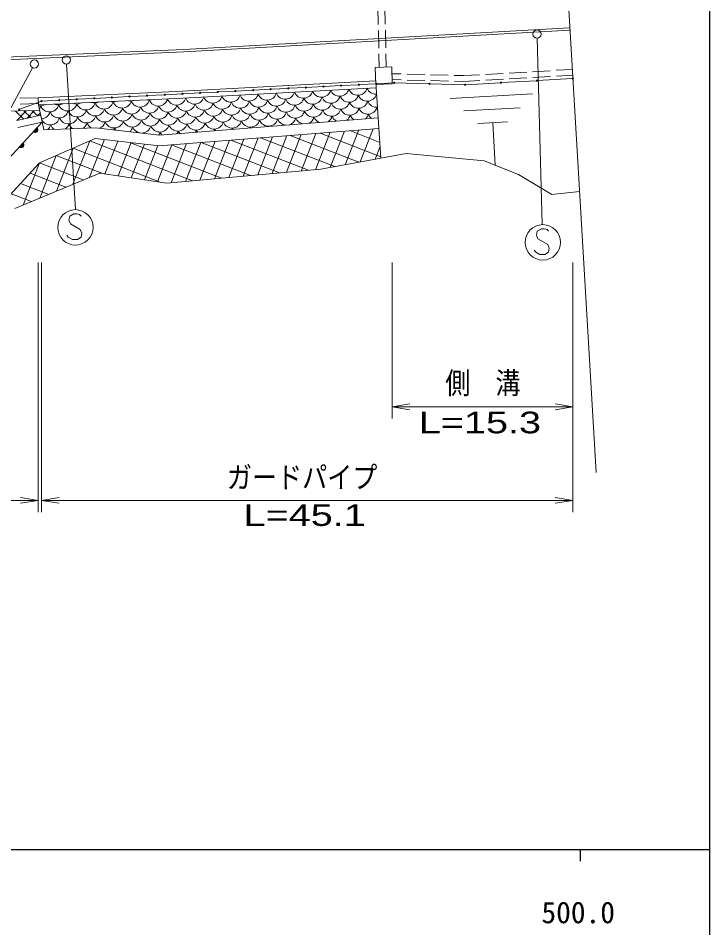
# Model space of a CAD drawing. Units: millimetres, scale not verified. Extents: x 40000 to 680000, y 20000 to 380000.
# Drawn here: x 520370 to 579000, y 198357 to 275428 of the extents above; entities that cross this region are included whole.
import ezdxf
from ezdxf.enums import TextEntityAlignment as Align

# ---------------------------------------------------------------- set-up
doc = ezdxf.new("R2010")
doc.units = ezdxf.units.MM
doc.header["$LTSCALE"] = 1000
for name, color, linetype, lineweight in [('M-BMK-OTRS', 5, 'Continuous', 13), ('M-STR-HTXT', 7, 'Continuous', 13), ('M-STR-STRC', 7, 'Continuous', 13), ('M-TTL-BAND', 7, 'Continuous', 25), ('M-WORK', 1, 'Continuous', 13)]:
    doc.layers.add(name, color=color, linetype=linetype, lineweight=lineweight)
doc.styles.add('ＭＳ ゴシック', font='')
doc.styles.add('ＭＳ Ｐゴシック', font='')
doc.styles.get('ＭＳ ゴシック').set_extended_font_data('MS Gothic')
doc.styles.get('ＭＳ Ｐゴシック').set_extended_font_data('MS PGothic')

# ---------------------------------------------------------------- blocks, each defined once
blk = doc.blocks.new('open_arrow')
at = {"color": 0, "linetype": 'Continuous', "lineweight": -2}
blk.add_lwpolyline([(7.5, 1.25), (0, 0), (7.5, -1.25)], dxfattribs=at)

msp = doc.modelspace()

# ---------------------------------------------------------------- linework, layer by layer
at = {"layer": 'M-BMK-OTRS'}
msp.add_line((569355, 236942), (566949, 277845), dxfattribs=at)
at = {"layer": 'M-STR-HTXT'}
for p, q in [((522077, 254735), (522077, 233576)), ((522337, 254735), (522337, 233576)), ((552070, 254735), (552070, 241501)), ((567392, 254735), (567392, 233576)), ((552070, 242501), (567392, 242501)), ((488975, 234576), (522077, 234576)), ((522337, 234576), (567392, 234576))]:
    msp.add_line(p, q, dxfattribs=at)
at = {"layer": 'M-STR-STRC'}
for p, q in [((564357, 273733), (564781, 257972)), ((524472, 271544), (525223, 259206)), ((511869, 253290), (521598, 271233)), ((547804, 269719), (549199, 269791)), ((549299, 269796), (550694, 269868)), ((550794, 269874), (552189, 269946)), ((552291, 269949), (555200, 269872)), ((555300, 269869), (558208, 269792)), ((558308, 269793), (561253, 269960)), ((561353, 269965), (564298, 270132)), ((564397, 270137), (567342, 270304)), ((532853, 268945), (534248, 269017)), ((534348, 269023), (535743, 269095)), ((535843, 269100), (537238, 269172)), ((537338, 269177), (538733, 269250)), ((538833, 269255), (540228, 269327)), ((540328, 269332), (541723, 269404)), ((541823, 269409), (543218, 269482)), ((543318, 269487), (544714, 269559)), ((544813, 269564), (546209, 269636)), ((546309, 269642), (547704, 269714)), ((520502, 267708), (522290, 268383)), ((522387, 268404), (523782, 268476)), ((523882, 268481), (525277, 268553)), ((525377, 268558), (526772, 268631)), ((526872, 268636), (528267, 268708)), ((528367, 268713), (529762, 268785)), ((529862, 268791), (531258, 268863)), ((531357, 268868), (532753, 268940)), ((524738, 258666), (524678, 258306)), ((524678, 258306), (524798, 258006)), ((525098, 258846), (524738, 258666)), ((525338, 258846), (525098, 258846)), ((525578, 258786), (525338, 258846)), ((525698, 258666), (525578, 258786)), ((524798, 258006), (525638, 257526)), ((525638, 257526), (525758, 257226)), ((564723, 257575), (564363, 257395)), ((564963, 257575), (564723, 257575)), ((565203, 257515), (564963, 257575)), ((565323, 257395), (565203, 257515)), ((524618, 256866), (524498, 257046)), ((524978, 256686), (524618, 256866)), ((525398, 256686), (524978, 256686)), ((525698, 256866), (525398, 256686)), ((525758, 257226), (525698, 256866)), ((564363, 257395), (564303, 257035)), ((564303, 257035), (564423, 256735)), ((564423, 256735), (565263, 256255)), ((565263, 256255), (565383, 255955)), ((565383, 255955), (565323, 255595)), ((564243, 255595), (564123, 255775)), ((564603, 255415), (564243, 255595)), ((565023, 255415), (564603, 255415)), ((565323, 255595), (565023, 255415))]:
    msp.add_line(p, q, dxfattribs=at)
for centre, radius in [((564348, 274083), 350), ((524451, 271894), 350), ((521746, 271551), 350), ((547754, 269716), 50), ((549249, 269794), 50), ((550744, 269871), 50), ((552241, 269951), 50), ((555250, 269870), 50), ((558258, 269790), 50), ((558258, 269790), 50), ((561303, 269962), 50), ((564348, 270135), 50), ((567392, 270307), 50), ((532803, 268943), 50), ((534298, 269020), 50), ((535793, 269097), 50), ((537288, 269175), 50), ((538783, 269252), 50), ((540278, 269330), 50), ((541773, 269407), 50), ((543268, 269484), 50), ((544764, 269562), 50), ((546259, 269639), 50), ((522337, 268401), 50), ((523832, 268479), 50), ((525327, 268556), 50), ((526822, 268633), 50), ((528317, 268711), 50), ((529812, 268788), 50), ((531307, 268865), 50), ((520455, 267691), 50), ((525218, 257706), 1500), ((564843, 256435), 1500)]:
    msp.add_circle(centre, radius, dxfattribs=at)
at = {"layer": 'M-TTL-BAND'}
for p, q in [((579000, 20000), (579000, 370000)), ((40000, 205000), (579000, 205000)), ((568000, 205000), (568000, 204000))]:
    msp.add_line(p, q, dxfattribs=at)
at = {"layer": 'M-WORK'}
for p, q in [((550891, 274894), (550860, 276393)), ((551491, 274915), (551460, 276415)), ((567095, 274607), (534417, 272774)), ((567106, 274408), (534426, 272575)), ((550932, 272894), (550901, 274394)), ((551531, 272916), (551501, 274416)), ((534417, 272774), (518055, 272058)), ((534426, 272575), (518062, 271858)), ((550965, 271259), (550942, 272394)), ((551565, 271280), (551542, 272416)), ((550639, 271247), (552032, 271296)), ((552032, 271296), (552083, 269867)), ((550690, 269818), (550639, 271247)), ((552053, 270726), (552832, 270705)), ((553332, 270691), (554831, 270650)), ((555331, 270636), (556831, 270595)), ((557331, 270581), (558110, 270559)), ((558110, 270559), (559483, 270638)), ((559983, 270667), (561480, 270753)), ((561979, 270781), (563477, 270867)), ((563976, 270896), (565474, 270981)), ((565973, 271010), (567346, 271089)), ((567376, 270590), (565991, 270510)), ((533771, 269214), (550675, 270129)), ((550675, 270129), (550707, 269530)), ((552083, 269867), (550690, 269818)), ((552845, 270204), (552070, 270225)), ((554844, 270149), (553345, 270190)), ((556843, 270094), (555344, 270135)), ((558118, 270059), (557343, 270080)), ((559502, 270138), (558118, 270059)), ((561499, 270253), (560001, 270167)), ((563495, 270367), (561998, 270281)), ((565492, 270482), (563995, 270396)), ((522055, 268691), (533771, 269214)), ((533800, 268615), (550707, 269530)), ((551124, 263581), (550707, 269530)), ((556976, 268623), (563965, 269018)), ((522055, 268691), (520523, 268638)), ((522055, 268691), (522082, 268091)), ((522082, 268091), (533800, 268615)), ((522194, 267593), (488969, 267081)), ((520136, 267561), (520850, 266886)), ((521034, 267575), (520260, 266755)), ((522077, 268191), (520540, 268139)), ((520852, 267572), (521439, 267017)), ((521733, 267586), (521131, 266949)), ((521568, 267583), (522028, 267148)), ((522556, 265980), (522082, 268091)), ((562910, 267837), (558157, 267568)), ((522281, 267204), (520260, 266756)), ((522239, 267393), (522001, 267142)), ((550885, 266991), (532340, 265530)), ((522413, 266619), (517655, 261450)), ((522413, 266619), (520335, 266157)), ((521649, 265789), (521987, 266157)), ((521684, 265783), (521996, 266122)), ((522011, 266094), (521713, 265770)), ((521742, 265757), (522027, 266066)), ((522028, 266024), (521784, 265759)), ((521827, 265761), (522030, 265981)), ((522018, 265924), (521883, 265777)), ((521987, 266157), (522018, 266101)), ((522026, 265918), (522000, 265860)), ((522018, 266101), (522034, 266045)), ((522037, 265975), (522026, 265918)), ((522034, 266045), (522037, 265975)), ((522556, 265980), (526926, 266135)), ((526926, 266135), (532340, 265530)), ((550956, 266094), (532325, 264626)), ((548096, 263017), (549244, 265959)), ((551036, 264901), (548477, 265899)), ((549370, 263254), (550462, 266055)), ((559339, 266513), (561855, 266655)), ((560597, 266584), (560802, 262950)), ((521706, 265763), (521649, 265789)), ((521764, 265751), (521706, 265763)), ((521834, 265754), (521764, 265751)), ((521890, 265770), (521834, 265754)), ((521945, 265801), (521890, 265770)), ((522000, 265860), (521945, 265801)), ((526892, 265234), (522180, 263165)), ((526428, 261949), (527675, 265146)), ((532325, 264626), (526892, 265234)), ((538227, 261929), (539499, 265191)), ((539450, 262039), (540717, 265287)), ((540674, 262149), (541935, 265383)), ((547208, 262851), (540920, 265303)), ((541897, 262259), (543153, 265479)), ((543121, 262369), (544371, 265575)), ((549257, 263233), (543439, 265502)), ((544345, 262479), (545589, 265671)), ((545568, 262589), (546807, 265767)), ((551117, 263689), (545958, 265700)), ((546823, 262780), (548025, 265863)), ((520459, 264496), (520798, 264864)), ((520517, 264471), (520459, 264496)), ((520495, 264491), (520806, 264829)), ((520574, 264459), (520517, 264471)), ((520822, 264802), (520524, 264478)), ((520553, 264465), (520837, 264774)), ((520645, 264462), (520574, 264459)), ((520839, 264732), (520595, 264467)), ((520637, 264468), (520840, 264689)), ((520701, 264478), (520645, 264462)), ((520829, 264632), (520693, 264485)), ((520756, 264509), (520701, 264478)), ((520810, 264568), (520756, 264509)), ((520798, 264864), (520828, 264809)), ((520836, 264625), (520810, 264568)), ((520828, 264809), (520845, 264753)), ((520848, 264682), (520836, 264625)), ((520845, 264753), (520848, 264682)), ((523607, 260769), (525029, 264416)), ((525017, 261359), (526453, 265041)), ((532403, 261540), (525028, 264416)), ((535146, 261651), (526453, 265041)), ((527724, 262245), (528806, 265019)), ((528839, 262077), (529937, 264893)), ((537606, 261873), (529829, 264905)), ((529954, 261909), (531069, 264767)), ((531070, 261741), (532200, 264640)), ((532185, 261573), (533408, 264711)), ((533332, 261488), (534627, 264807)), ((540066, 262094), (533363, 264708)), ((534556, 261598), (535845, 264903)), ((535779, 261708), (537063, 264999)), ((542526, 262316), (535882, 264906)), ((537003, 261818), (538281, 265095)), ((544987, 262537), (538401, 265105)), ((550643, 263492), (551058, 264558)), ((522196, 260179), (523604, 263790)), ((527469, 262284), (523604, 263790)), ((546020, 262630), (551124, 263581)), ((551124, 263581), (553271, 263976)), ((553271, 263976), (559884, 263340)), ((522180, 263165), (519674, 260444)), ((520785, 259590), (522180, 263165)), ((525883, 261721), (522180, 263165)), ((559884, 263340), (562790, 262191)), ((520088, 259298), (527292, 262310)), ((524422, 261110), (521380, 262296)), ((527292, 262310), (532967, 261455)), ((532967, 261455), (546020, 262630)), ((562790, 262191), (565615, 260499)), ((522961, 260499), (520580, 261428)), ((521500, 259888), (519780, 260559)), ((565615, 260499), (567954, 260752))]:
    msp.add_line(p, q, dxfattribs=at)
for centre, start, end in [((539934, 269210), 201.94019, 344.25854), ((541471, 269293), 201.94019, 344.25854), ((543008, 269376), 201.94019, 344.25854), ((544545, 269460), 201.94019, 344.25854), ((546082, 269543), 201.94019, 344.25854), ((547619, 269626), 201.94019, 344.25854), ((549156, 269709), 201.94019, 344.25854), ((549954, 269201), 201.94019, 344.25854), ((550693, 269792), 201.94019, 273.71289), ((525303, 268969), 246.93359, 298.18311), ((526101, 268461), 201.94019, 344.25854), ((526840, 269052), 249.41431, 295.70239), ((527638, 268544), 201.94019, 344.25854), ((528377, 269136), 252.17676, 292.93994), ((529175, 268627), 201.94019, 344.25854), ((529914, 269219), 255.35645, 289.76025), ((530712, 268711), 201.94019, 344.25854), ((531451, 269302), 259.24951, 285.86719), ((532249, 268794), 201.94019, 344.25854), ((532988, 269385), 264.87329, 280.24341), ((533786, 268877), 201.94019, 344.25854), ((535323, 268960), 201.94019, 344.25854), ((536121, 268452), 201.94019, 344.25854), ((536860, 269043), 201.94019, 344.25854), ((537658, 268535), 201.94019, 344.25854), ((538397, 269127), 201.94019, 344.25854), ((539195, 268619), 201.94019, 344.25854), ((540732, 268702), 201.94019, 344.25854), ((542269, 268785), 201.94019, 344.25854), ((543806, 268868), 201.94019, 344.25854), ((545343, 268951), 201.94019, 344.25854), ((546142, 268443), 201.94019, 344.25854), ((546880, 269035), 201.94019, 344.25854), ((547679, 268526), 201.94019, 344.25854), ((548417, 269118), 201.94019, 344.25854), ((549216, 268610), 201.94019, 344.25854), ((550753, 268693), 201.94019, 274.94019), ((522229, 268803), 261.04102, 302.57324), ((521490, 268211), 325.29883, 344.25854), ((523027, 268294), 201.94019, 344.25854), ((522289, 267703), 274.42822, 344.25854), ((523826, 267786), 201.94019, 344.25854), ((523766, 268886), 244.65894, 300.45776), ((524564, 268378), 201.94019, 344.25854), ((525363, 267870), 201.94019, 344.25854), ((526900, 267953), 201.94019, 344.25854), ((528437, 268036), 201.94019, 344.25854), ((529973, 268119), 201.94019, 344.25854), ((531511, 268202), 201.94019, 344.25854), ((532309, 267694), 201.94019, 344.25854), ((533047, 268286), 201.94019, 344.25854), ((533846, 267777), 201.94019, 344.25854), ((534584, 268369), 201.94019, 344.25854), ((535383, 267861), 201.94019, 344.25854), ((536920, 267944), 201.94019, 344.25854), ((538457, 268027), 201.94019, 344.25854), ((539994, 268110), 201.94019, 344.25854), ((541531, 268194), 201.94019, 344.25854), ((542329, 267685), 201.94019, 344.25854), ((543068, 268277), 201.94019, 344.25854), ((543866, 267769), 201.94019, 344.25854), ((544605, 268360), 201.94019, 344.25854), ((545403, 267852), 201.94019, 344.25854), ((546940, 267935), 201.94019, 344.25854), ((548477, 268018), 201.94019, 344.25854), ((550014, 268102), 201.94019, 344.25854), ((523087, 267195), 208.08594, 344.25854), ((524624, 267278), 201.94019, 344.25854), ((526161, 267361), 201.94019, 344.25854), ((527698, 267445), 201.94019, 344.25854), ((528496, 266936), 201.94019, 344.25854), ((529235, 267528), 201.94019, 344.25854), ((530033, 267020), 201.94019, 344.25854), ((530772, 267611), 201.94019, 344.25854), ((531570, 267103), 201.94019, 344.25854), ((533107, 267186), 201.94019, 344.25854), ((534644, 267269), 201.94019, 344.25854), ((536181, 267353), 201.94019, 344.25854), ((537718, 267436), 201.94019, 344.25854), ((538516, 266928), 201.94019, 344.25854), ((539255, 267519), 201.94019, 344.25854), ((540053, 267011), 201.94019, 344.25854), ((540792, 267602), 201.94019, 344.25854), ((541590, 267094), 201.94019, 344.25854), ((543127, 267177), 201.94019, 262.32935), ((543127, 267177), 286.68018, 344.25854), ((544664, 267260), 201.94019, 253.10938), ((544664, 267260), 295.90015, 344.25854), ((546201, 267344), 201.94019, 246.71484), ((546201, 267344), 302.29443, 344.25854), ((547738, 267427), 201.94019, 241.45947), ((547738, 267427), 307.5498, 344.25854), ((549275, 267510), 201.94019, 236.8606), ((549275, 267510), 312.14868, 344.25854), ((550812, 267593), 201.94019, 232.698), ((522348, 266604), 311.24072, 344.25854), ((523885, 266687), 201.94019, 236.14062), ((523885, 266687), 307.91992, 344.25854), ((525422, 266770), 201.94019, 239.75244), ((525422, 266770), 304.30811, 344.25854), ((526959, 266853), 201.94019, 243.76782), ((526959, 266853), 291.7561, 344.25854), ((527757, 266345), 331.91382, 344.25854), ((529294, 266428), 201.94019, 216.58691), ((529294, 266428), 310.65576, 344.25854), ((530831, 266511), 201.94019, 256.96021), ((530831, 266511), 270.28271, 344.25854), ((532368, 266595), 201.94019, 344.25854), ((533905, 266678), 201.94019, 344.25854), ((535442, 266761), 201.94019, 344.25854), ((534704, 266170), 330.72705, 344.25854), ((536241, 266253), 201.94019, 215.13843), ((536979, 266844), 201.94019, 344.25854), ((536241, 266253), 333.87109, 344.25854), ((537778, 266336), 201.94019, 212.09375), ((537778, 266336), 336.91553, 344.25854), ((539315, 266419), 201.94019, 209.13135), ((531630, 266003), 324.85254, 344.25854), ((533167, 266087), 201.94019, 221.5459), ((533167, 266087), 327.46338, 344.25854), ((534704, 266170), 201.94019, 218.28223)]:
    msp.add_arc(centre, 813, start, end, dxfattribs=at)

# ---------------------------------------------------------------- block references
at = {"layer": 'M-STR-HTXT', "xscale": 200, "yscale": 200}
for p in [(552070, 242501), (522337, 234576)]:
    msp.add_blockref('open_arrow', p, dxfattribs=at)
at = {"layer": 'M-STR-HTXT', "xscale": 200, "yscale": 200, "rotation": 180}
for p in [(567392, 242501), (522077, 234576), (567392, 234576)]:
    msp.add_blockref('open_arrow', p, dxfattribs=at)

# ---------------------------------------------------------------- texts
at = {"layer": 'M-STR-HTXT', "style": 'ＭＳ Ｐゴシック', "width": 0.85}
for s, p in [('側\u3000溝', (556576, 243049)), ('ガードパイプ', (538065, 235061))]:
    msp.add_text(s, height=1833, dxfattribs=at).set_placement(p, align=Align.BOTTOM_LEFT)
at = {"layer": 'M-STR-HTXT', "style": 'ＭＳ Ｐゴシック', "width": 1.4}
for s, p in [('L=15.3', (559512, 239706)), ('L=45.1', (544656, 231858))]:
    msp.add_text(s, height=1833, dxfattribs=at).set_placement(p, align=Align.BOTTOM_CENTER)
at = {"layer": 'M-TTL-BAND', "style": 'ＭＳ ゴシック'}
msp.add_text('500.0', height=1833, dxfattribs=at).set_placement((567844, 198195), align=Align.BOTTOM_CENTER)

doc.saveas('drawing.dxf')
